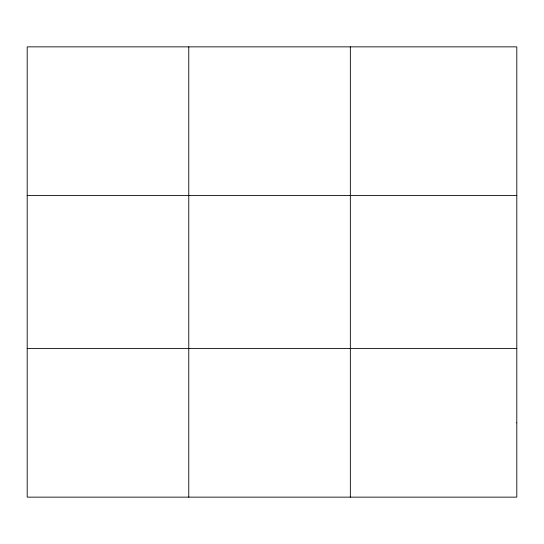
<?xml version="1.0" encoding="UTF-8"?>
<svg xmlns="http://www.w3.org/2000/svg" width="544" height="544" viewBox="0 0 544 544"><rect width="100%" height="100%" fill="white"/><g stroke="black" fill="none" stroke-linecap="round" stroke-linejoin="round"><path stroke-width="0.82" d="M188.768 46.859L188.768 497.141M350.336 46.859L350.336 497.141M27.2 195.452L516.8 195.452M27.2 348.548L516.8 348.548M516.8 422.844L516.8 497.141L27.2 497.141L27.2 46.859L516.8 46.859L516.8 422.844"/></g></svg>
